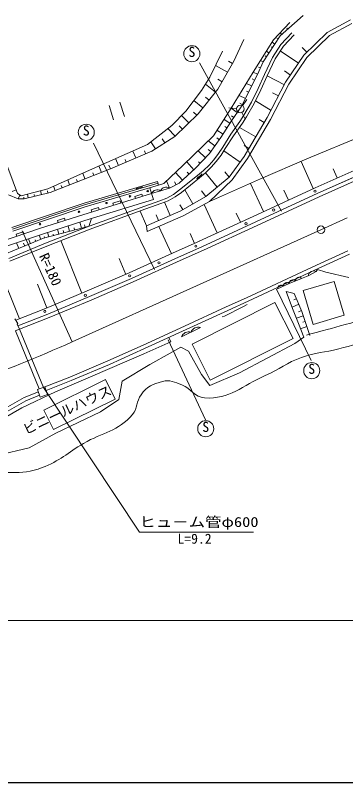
# Model space of a CAD drawing. Units: millimetres, scale not verified. Extents: x 40000 to 680000, y 20000 to 380000.
# Drawn here: x 421098 to 464550, y 205000 to 305965 of the extents above; entities that cross this region are included whole.
import ezdxf
from ezdxf.enums import TextEntityAlignment as Align

# ---------------------------------------------------------------- set-up
doc = ezdxf.new("R2010")
doc.units = ezdxf.units.MM
doc.header["$LTSCALE"] = 1000
doc.layers.add('M-BGD-RSTR', color=7, linetype='Continuous', lineweight=13)
doc.layers.add('M-TTL-BAND', color=7, linetype='Continuous', lineweight=25)
doc.styles.add('ＭＳ ゴシック', font='')
doc.styles.get('ＭＳ ゴシック').set_extended_font_data('MS Gothic')

msp = doc.modelspace()

# ---------------------------------------------------------------- linework, layer by layer
at = {"layer": 'M-BGD-RSTR'}
for p, q in [((458943, 305965), (455944, 303267)), ((457215, 305019), (455042, 302724)), ((462112, 303700), (465176, 305359)), ((456911, 304137), (456798, 304263)), ((462411, 303294), (465363, 304892)), ((455944, 303267), (453714, 299846)), ((455678, 302859), (455507, 302971)), ((456147, 303450), (455944, 303676)), ((456044, 302148), (457479, 303666)), ((456358, 301898), (457770, 303392)), ((459061, 300727), (462112, 303700)), ((459447, 300405), (462411, 303294)), ((451166, 302776), (449835, 299937)), ((455042, 302724), (452398, 298469)), ((455242, 302190), (454863, 302437)), ((454921, 300439), (456044, 302148)), ((455271, 300243), (456358, 301898)), ((446699, 297850), (448359, 301271)), ((454473, 301010), (454120, 301241)), ((454929, 301710), (454784, 301805)), ((458354, 299676), (455957, 301288)), ((459449, 301105), (458815, 301755)), ((449835, 299937), (447732, 296253)), ((449667, 299644), (449159, 299933)), ((453720, 299857), (453362, 300021)), ((453857, 298188), (454921, 300439)), ((454151, 300517), (453981, 300627)), ((454221, 298023), (455271, 300243)), ((456658, 297153), (459061, 300727)), ((457088, 296896), (459447, 300405)), ((456125, 280188), (445344, 299738)), ((449002, 298478), (447437, 299370)), ((453714, 299846), (452960, 298203)), ((453343, 299037), (453100, 299149)), ((445565, 296075), (446699, 297850)), ((452398, 298469), (449510, 293743)), ((452960, 298203), (450803, 293933)), ((452963, 298210), (452398, 298469)), ((453041, 296331), (453857, 298188)), ((453404, 296162), (454221, 298023)), ((456486, 296828), (454221, 298023)), ((457304, 298113), (456500, 298654)), ((447413, 295851), (446092, 296901)), ((448293, 297236), (447737, 297554)), ((452185, 296669), (451507, 297012)), ((452578, 297447), (452268, 297604)), ((454212, 292518), (456658, 297153)), ((454649, 292275), (457088, 296896)), ((443525, 293353), (445565, 296075)), ((447732, 296253), (445143, 292996)), ((451781, 295869), (451514, 296004)), ((452160, 294558), (453041, 296331)), ((452513, 294370), (453404, 296162)), ((446586, 294811), (446098, 295198)), ((451354, 295024), (450543, 295434)), ((450987, 294063), (451567, 294878)), ((455712, 295361), (454946, 295765)), ((433426, 294121), (434005, 292207)), ((434862, 294555), (435441, 292641)), ((445780, 293798), (444576, 294755)), ((450803, 293933), (449525, 292106)), ((450958, 294239), (450643, 294398)), ((451174, 292828), (452160, 294558)), ((451516, 292621), (452513, 294370)), ((454769, 293466), (452675, 294696)), ((441684, 291479), (443525, 293353)), ((445143, 292996), (442085, 290015)), ((444961, 292819), (444548, 293242)), ((449510, 293743), (447149, 290129)), ((450199, 293703), (449204, 293799)), ((450289, 293198), (449510, 293743)), ((450640, 291999), (451174, 292828)), ((450905, 293201), (451320, 292291)), ((443921, 291805), (442966, 292785)), ((449525, 292106), (448136, 289887)), ((449330, 291794), (448554, 292279)), ((449450, 290316), (450640, 291999)), ((449825, 292534), (449549, 292727)), ((450972, 291775), (451516, 292621)), ((451209, 287406), (454212, 292518)), ((451629, 287132), (454649, 292275)), ((453837, 291879), (453194, 292257)), ((438492, 288974), (441684, 291479)), ((442131, 290060), (441153, 291063)), ((443073, 290979), (442628, 291435)), ((448427, 290351), (447623, 290854)), ((448930, 291156), (448656, 291328)), ((449781, 290093), (450972, 291775)), ((452715, 289969), (450583, 291222)), ((442085, 290015), (439035, 288112)), ((447149, 290129), (443190, 286230)), ((448136, 289887), (446632, 287790)), ((447934, 289605), (447587, 289854)), ((448375, 288641), (449450, 290316)), ((448712, 288426), (449781, 290093)), ((467100, 290257), (459428, 287065)), ((430445, 285416), (438492, 288974)), ((439412, 272539), (431384, 289155)), ((439515, 288412), (438943, 289328)), ((440755, 289186), (440428, 289710)), ((447360, 288804), (446459, 289450)), ((451825, 288454), (451202, 288820)), ((439035, 288112), (433611, 285760)), ((436937, 287203), (436543, 288112)), ((438234, 287765), (438070, 288144)), ((446632, 287790), (444773, 285810)), ((446111, 287235), (445138, 288149)), ((446822, 288055), (446473, 288306)), ((447223, 286971), (447828, 287779)), ((447828, 287779), (448375, 288641)), ((448157, 287551), (448712, 288426)), ((450653, 286635), (448543, 288159)), ((419553, 287458), (421386, 282503)), ((434663, 286216), (434276, 287110)), ((435688, 286661), (435541, 287000)), ((446578, 286248), (447223, 286971)), ((447533, 286718), (448157, 287551)), ((449235, 284672), (451209, 287406)), ((449602, 284327), (451629, 287132)), ((459428, 287065), (453366, 284434)), ((460280, 283165), (458684, 286742)), ((460548, 283285), (468766, 286952)), ((433611, 285760), (425682, 282659)), ((432431, 285298), (432099, 286147)), ((433610, 285759), (433415, 286258)), ((443190, 286230), (440619, 283857)), ((444773, 285810), (442638, 283867)), ((444579, 285634), (443636, 286669)), ((445419, 286499), (445206, 286699)), ((445833, 285546), (446578, 286248)), ((446103, 285251), (446865, 285968)), ((446865, 285968), (447533, 286718)), ((460879, 282556), (469080, 286216)), ((461085, 282101), (469276, 285756)), ((463451, 284580), (462915, 285781)), ((425375, 283154), (430445, 285416)), ((430252, 284446), (429958, 285198)), ((431416, 284902), (431280, 285250)), ((443079, 284268), (442159, 285278)), ((442708, 282992), (445077, 284874)), ((443962, 285072), (443717, 285341)), ((445077, 284874), (445833, 285546)), ((445334, 284568), (446103, 285251)), ((447654, 283369), (446103, 285251)), ((449235, 284672), (448665, 285363)), ((428239, 283659), (427981, 284317)), ((429252, 284055), (429123, 284385)), ((439797, 284103), (430132, 281251)), ((439868, 283864), (430208, 281012)), ((439939, 283624), (439797, 284103)), ((440619, 283857), (439939, 283624)), ((441368, 283224), (440993, 284203)), ((442638, 283867), (441368, 283224)), ((442247, 283669), (442041, 284076)), ((442950, 282673), (445334, 284568)), ((446152, 282130), (449235, 284672)), ((453366, 284434), (446642, 281477)), ((446642, 281477), (449602, 284327)), ((453729, 280137), (452019, 283842)), ((420678, 282795), (421201, 283005)), ((421855, 282214), (425375, 283154)), ((424524, 282374), (424396, 282893)), ((425390, 282587), (425321, 282869)), ((426318, 282908), (426096, 283476)), ((427256, 283274), (427145, 283557)), ((439939, 283624), (430283, 280774)), ((439023, 282516), (438776, 283289)), ((441368, 283224), (439023, 282516)), ((441913, 282412), (442708, 282992)), ((444445, 281158), (443385, 283019)), ((446175, 282149), (445587, 282862)), ((452379, 279514), (460548, 283285)), ((457018, 281655), (456405, 282981)), ((421483, 281831), (420207, 282352)), ((421386, 282503), (421855, 282214)), ((421483, 281831), (421670, 282289)), ((422267, 281817), (421483, 281831)), ((422202, 281818), (422205, 282021)), ((425682, 282659), (422267, 281817)), ((422800, 281949), (422680, 282435)), ((423618, 282150), (423555, 282406)), ((439023, 282516), (429981, 279720)), ((439260, 281752), (430220, 278957)), ((437757, 282439), (436802, 282143)), ((436891, 281857), (436802, 282143)), ((437846, 282152), (437757, 282439)), ((439260, 281752), (439023, 282516)), ((440087, 281576), (441017, 281919)), ((441017, 281919), (441913, 282412)), ((441183, 281554), (442128, 282074)), ((442128, 282074), (442950, 282673)), ((442853, 280251), (446152, 282130)), ((452714, 278787), (460879, 282556)), ((452923, 278333), (461085, 282101)), ((430132, 281251), (420639, 278060)), ((430208, 281012), (420709, 277820)), ((430283, 280774), (420780, 277580)), ((434891, 281552), (433936, 281257)), ((434024, 280970), (433936, 281257)), ((434980, 281266), (434891, 281552)), ((437507, 280646), (440087, 281576)), ((437643, 280270), (440224, 281200)), ((440224, 281200), (441183, 281554)), ((441479, 279648), (440717, 281382)), ((443113, 280399), (442743, 281047)), ((443166, 279589), (446642, 281477)), ((447669, 277344), (445940, 281096)), ((429981, 279720), (424400, 277945)), ((430801, 278207), (437507, 280646)), ((430942, 277833), (437643, 280270)), ((432025, 280666), (431070, 280371)), ((431158, 280084), (431070, 280371)), ((432114, 280380), (432025, 280666)), ((438370, 278282), (437521, 280216)), ((438370, 278282), (442853, 280251)), ((439948, 278975), (439621, 279719)), ((450702, 278741), (450156, 279926)), ((430220, 278957), (424649, 277185)), ((427576, 279270), (426623, 278967)), ((426714, 278681), (426623, 278967)), ((427667, 278984), (427576, 279270)), ((429799, 277943), (429586, 278755)), ((430764, 278197), (431126, 279237)), ((438443, 277535), (443166, 279589)), ((445296, 276250), (452379, 279514)), ((445630, 275524), (452714, 278787)), ((461297, 277753), (464745, 279306)), ((424400, 277945), (419138, 276166)), ((424812, 276630), (430801, 278207)), ((425079, 275983), (430801, 278207)), ((425228, 275612), (430942, 277833)), ((426817, 277158), (426642, 277819)), ((428235, 277531), (428042, 278264)), ((428580, 263007), (461297, 277753)), ((428891, 277704), (428816, 277990)), ((430263, 278065), (430177, 278391)), ((438443, 277535), (438370, 278282)), ((441643, 274567), (439970, 278199)), ((445840, 275070), (452923, 278333)), ((424649, 277185), (419409, 275413)), ((422147, 277500), (421199, 277180)), ((421295, 276896), (421199, 277180)), ((428580, 263007), (422006, 277594)), ((422243, 277216), (422147, 277500)), ((424445, 276478), (424214, 277038)), ((424961, 276669), (424905, 276881)), ((425506, 276813), (425349, 277408)), ((426106, 276971), (426051, 277180)), ((427479, 277332), (427399, 277636)), ((444672, 275963), (444084, 277240)), ((419728, 274532), (424812, 276630)), ((420224, 273979), (425079, 275983)), ((421558, 275287), (421249, 276036)), ((422338, 275609), (422183, 275984)), ((423083, 275917), (422816, 276565)), ((423779, 276204), (423685, 276432)), ((429840, 269398), (427086, 276334)), ((442242, 274873), (445305, 276255)), ((420390, 273615), (425228, 275612)), ((436074, 272077), (442242, 274873)), ((442572, 274144), (445634, 275525)), ((442778, 273689), (445840, 275070)), ((464850, 274991), (460162, 272840)), ((435631, 271885), (434734, 273963)), ((436398, 271345), (442572, 274144)), ((436600, 270888), (442778, 273689)), ((465054, 274535), (460372, 272386)), ((421625, 266048), (418800, 272959)), ((460162, 272840), (451505, 268812)), ((430555, 269695), (436074, 272077)), ((460372, 272386), (451714, 268358)), ((459626, 271705), (458763, 271358)), ((460690, 272251), (459626, 271705)), ((460857, 272525), (460690, 272251)), ((460857, 272525), (461945, 272150)), ((461945, 272150), (464990, 271475)), ((430867, 268959), (436398, 271345)), ((431062, 268498), (436600, 270888)), ((457134, 270674), (455600, 269989)), ((457141, 270693), (457134, 270674)), ((458763, 271358), (457141, 270693)), ((458958, 269765), (463053, 270959)), ((463053, 270959), (464356, 266494)), ((425222, 267475), (423991, 270575)), ((425050, 267407), (430555, 269695)), ((455432, 269944), (459995, 260567)), ((460260, 265299), (458958, 269765)), ((425351, 266666), (430867, 268959)), ((451505, 268812), (448835, 267592)), ((458073, 268679), (457723, 268529)), ((425540, 266203), (431062, 268498)), ((448835, 267592), (443351, 265072)), ((455250, 268195), (444341, 262681)), ((451035, 267617), (448619, 266384)), ((451714, 268358), (449043, 267138)), ((451578, 267913), (451035, 267617)), ((455250, 268195), (457641, 263465)), ((458387, 267948), (457503, 267568)), ((421151, 265859), (425050, 267407)), ((421442, 265114), (425351, 266666)), ((449044, 267138), (443560, 264618)), ((458744, 267116), (458333, 266939)), ((421432, 265416), (421030, 266049)), ((421644, 264657), (425540, 266203)), ((448619, 266384), (448312, 266296)), ((458981, 266441), (458072, 266139)), ((459231, 265687), (458910, 265581)), ((464356, 266494), (460260, 265299)), ((421088, 264435), (421644, 264657)), ((421348, 265326), (421432, 265416)), ((421644, 264657), (421348, 265326)), ((421661, 264663), (424783, 257004)), ((437898, 262561), (443351, 265072)), ((443560, 264618), (438105, 262106)), ((445457, 264872), (442968, 263643)), ((459454, 265012), (458616, 264735)), ((421104, 264441), (424214, 256810)), ((441564, 263008), (441309, 263583)), ((459782, 264022), (459415, 263900)), ((437898, 262561), (433280, 260487)), ((441564, 263008), (438009, 261436)), ((441208, 263250), (446099, 252722)), ((444341, 262681), (446732, 257951)), ((457641, 263465), (446732, 257951)), ((438105, 262106), (433480, 260028)), ((441475, 261500), (438807, 260024)), ((442883, 262303), (441475, 261500)), ((438009, 261436), (430994, 258392)), ((433280, 260487), (428263, 258368)), ((433480, 260028), (428452, 257905)), ((438807, 260024), (435168, 257834)), ((432936, 258037), (424855, 254030)), ((428263, 258368), (424974, 257070)), ((428452, 257905), (425136, 256596)), ((430994, 258392), (426391, 256415)), ((434215, 255458), (432936, 258037)), ((435168, 257834), (434713, 255437)), ((424023, 256744), (424974, 257070)), ((424366, 255739), (424023, 256744)), ((424974, 257070), (425318, 256065)), ((422248, 255682), (418827, 253741)), ((426391, 256415), (421971, 254318)), ((424126, 256442), (422248, 255682)), ((424288, 255968), (422466, 255231)), ((425318, 256065), (424366, 255739)), ((426134, 251451), (434215, 255458)), ((422466, 255231), (419067, 253303)), ((434713, 255437), (432312, 253784)), ((421971, 254318), (418639, 252414)), ((424855, 254030), (426134, 251451)), ((432312, 253784), (426433, 250970)), ((426433, 250970), (422912, 249059)), ((422912, 249059), (417566, 247778)), ((108938, 226330), (533028, 226330))]:
    msp.add_line(p, q, dxfattribs=at)
for points in [[(486984, 293455), (485429, 292723), (480080, 290704), (469080, 286216), (460879, 282556), (452714, 278787), (445634, 275525), (442572, 274144), (436398, 271345), (430867, 268959), (425351, 266666), (421442, 265114)], [(445696, 285126), (444962, 284472), (445102, 284711)], [(437827, 283382), (436986, 283126), (437187, 283259)], [(456734, 269648), (457568, 267392), (458367, 265404), (459039, 263598), (457862, 262766), (450583, 258930), (446677, 257276), (445599, 258708), (443855, 261777), (442883, 262303)], [(456734, 269648), (457771, 269380), (458804, 266976), (459838, 263854)], [(424783, 257004), (437414, 237961), (452414, 237961)]]:
    msp.add_lwpolyline(points, dxfattribs=at)
for centre, radius in [((444320, 300912), 1061), ((450702, 293658), 500), ((430423, 290572), 1061), ((438506, 282849), 100), ((460526, 282828), 150), ((436176, 282159), 100), ((433084, 281259), 100), ((429465, 280119), 100), ((455073, 280337), 150), ((451437, 278553), 150), ((424352, 278490), 100), ((461297, 277753), 500), ((444840, 275590), 150), ((439992, 273402), 150), ((436121, 271686), 150), ((430297, 269127), 150), ((424979, 267007), 150), ((460089, 259212), 1061), ((446145, 251569), 1061)]:
    msp.add_circle(centre, radius, dxfattribs=at)
for centre, radius, start, end in [((439747, 282238), 775, 54.59831, 159.00468), ((440919, 282592), 775, 54.59831, 159.00468), ((460362, 271581), 746, 63.9066, 170.45285), ((456809, 270371), 444, 42.99361, 185.14056), ((457611, 270702), 470, 43.51364, 181.06474), ((458422, 271034), 470, 43.51364, 181.06474), ((456042, 270029), 444, 42.99361, 185.14056), ((445124, 263980), 953, 69.52704, 163.0297), ((443879, 263365), 953, 69.52704, 163.0297), ((354618, 427109), 180000, 284.86148, 294.26145)]:
    msp.add_arc(centre, radius, start, end, dxfattribs=at)
for points, knots in [([(459782, 264022), (462410, 264693), (463099, 264889), (465216, 265477), (469646, 266709), (472060, 267632), (476471, 268929), (481902, 270526), (484932, 271471), (490416, 272880), (494281, 273872), (496417, 274624), (500368, 275193), (503164, 275597), (504191, 275698), (507570, 275869)], [0, 0, 0, 0, 1, 1, 1, 2, 2, 2, 3, 3, 3, 4, 4, 4, 5, 5, 5, 5]), ([(368585, 236604), (371522, 236353), (372479, 236223), (374965, 236421), (376834, 236569), (377866, 236808), (379714, 237129), (381271, 237400), (382114, 237726), (383684, 237909), (386162, 238198), (387570, 238216), (390064, 238193), (393545, 238160), (395492, 237361), (398960, 237661), (401514, 237882), (403172, 237619), (405411, 238866), (408504, 240588), (409315, 242897), (412394, 244644), (413849, 245469), (414930, 245270), (416576, 245565), (419688, 246123), (421669, 245323), (424622, 246451), (426929, 247333), (427953, 248388), (430081, 249641), (432589, 251118), (434633, 251197), (436496, 253434), (437211, 254291), (436992, 255146), (437647, 256050), (438402, 257092), (439196, 257482), (440445, 257791), (441426, 258034), (442053, 257720), (442995, 257356), (444256, 256869), (444647, 255720), (445995, 255631), (449308, 255413), (450935, 257228), (453970, 258573), (455878, 259418), (456793, 260238), (458755, 260948), (460599, 261616), (461744, 261605), (463647, 262082), (467100, 262948), (469004, 263549), (472437, 264493), (477713, 265942), (480660, 266782), (485941, 268214), (490437, 269434), (492907, 270319), (497461, 271298), (499214, 271675), (500212, 271832), (501997, 272007), (504698, 272271), (505730, 272138), (508945, 271936)], [0, 0, 0, 0, 1, 1, 1, 2, 2, 2, 3, 3, 3, 4, 4, 4, 5, 5, 5, 6, 6, 6, 7, 7, 7, 8, 8, 8, 9, 9, 9, 10, 10, 10, 11, 11, 11, 12, 12, 12, 13, 13, 13, 14, 14, 14, 15, 15, 15, 16, 16, 16, 17, 17, 17, 18, 18, 18, 19, 19, 19, 20, 20, 20, 21, 21, 21, 22, 22, 22, 23, 23, 23, 23])]:
    msp.add_open_spline(points, degree=3, knots=knots, dxfattribs=at)
at = {"layer": 'M-TTL-BAND'}
msp.add_line((40000, 205000), (579000, 205000), dxfattribs=at)

# ---------------------------------------------------------------- texts
at = {"layer": 'M-BGD-RSTR', "style": 'ＭＳ ゴシック'}
for s, p in [('S', (443870, 301812)), ('S', (429973, 291472)), ('S', (459639, 260112)), ('S', (445695, 252469)), ('L=9.2', (442427, 237761))]:
    msp.add_text(s, height=1320, dxfattribs=at).set_placement(p, align=Align.TOP_LEFT)
msp.add_text('R=180', height=1320, rotation=294.262, dxfattribs=at).set_placement((425684, 270053), align=Align.BOTTOM_RIGHT)
msp.add_text('ビニールハウス', height=1320, rotation=25.158, dxfattribs=at).set_placement((421936, 251984), align=Align.TOP_LEFT)
at = {"layer": 'M-BGD-RSTR', "style": 'ＭＳ ゴシック', "width": 1.2}
msp.add_text('ヒュ－ム管φ600', height=1320, dxfattribs=at).set_placement((437414, 239961), align=Align.TOP_LEFT)

doc.saveas('drawing.dxf')
